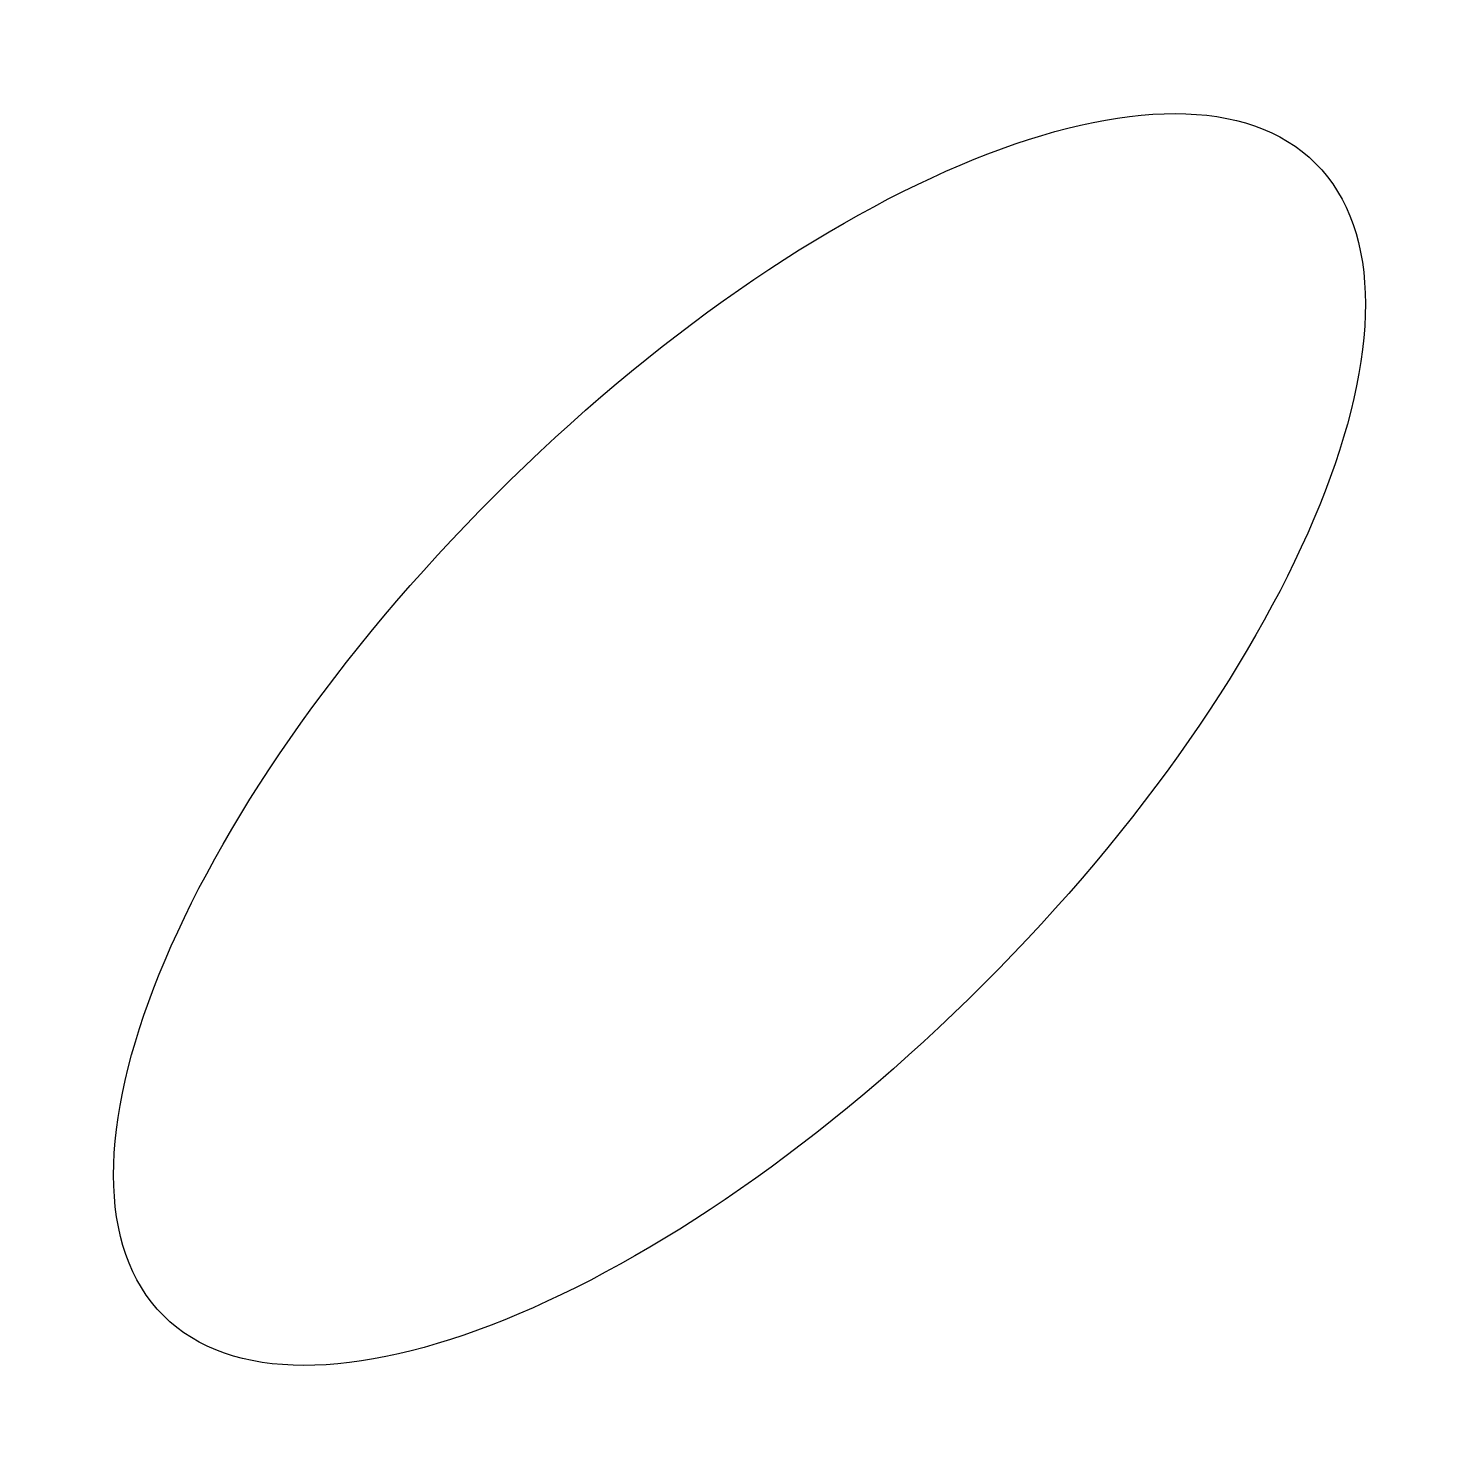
# Model space of a CAD drawing. Header units: millimetres. Extents: x 38 to 162, y 38 to 162.
import ezdxf

# ---------------------------------------------------------------- set-up
doc = ezdxf.new("R2010")
doc.units = ezdxf.units.MM

msp = doc.modelspace()

# ---------------------------------------------------------------- linework, layer by layer
msp.add_ellipse((100, 100), major_axis=(-50, -50), ratio=0.424264)

doc.saveas('drawing.dxf')
